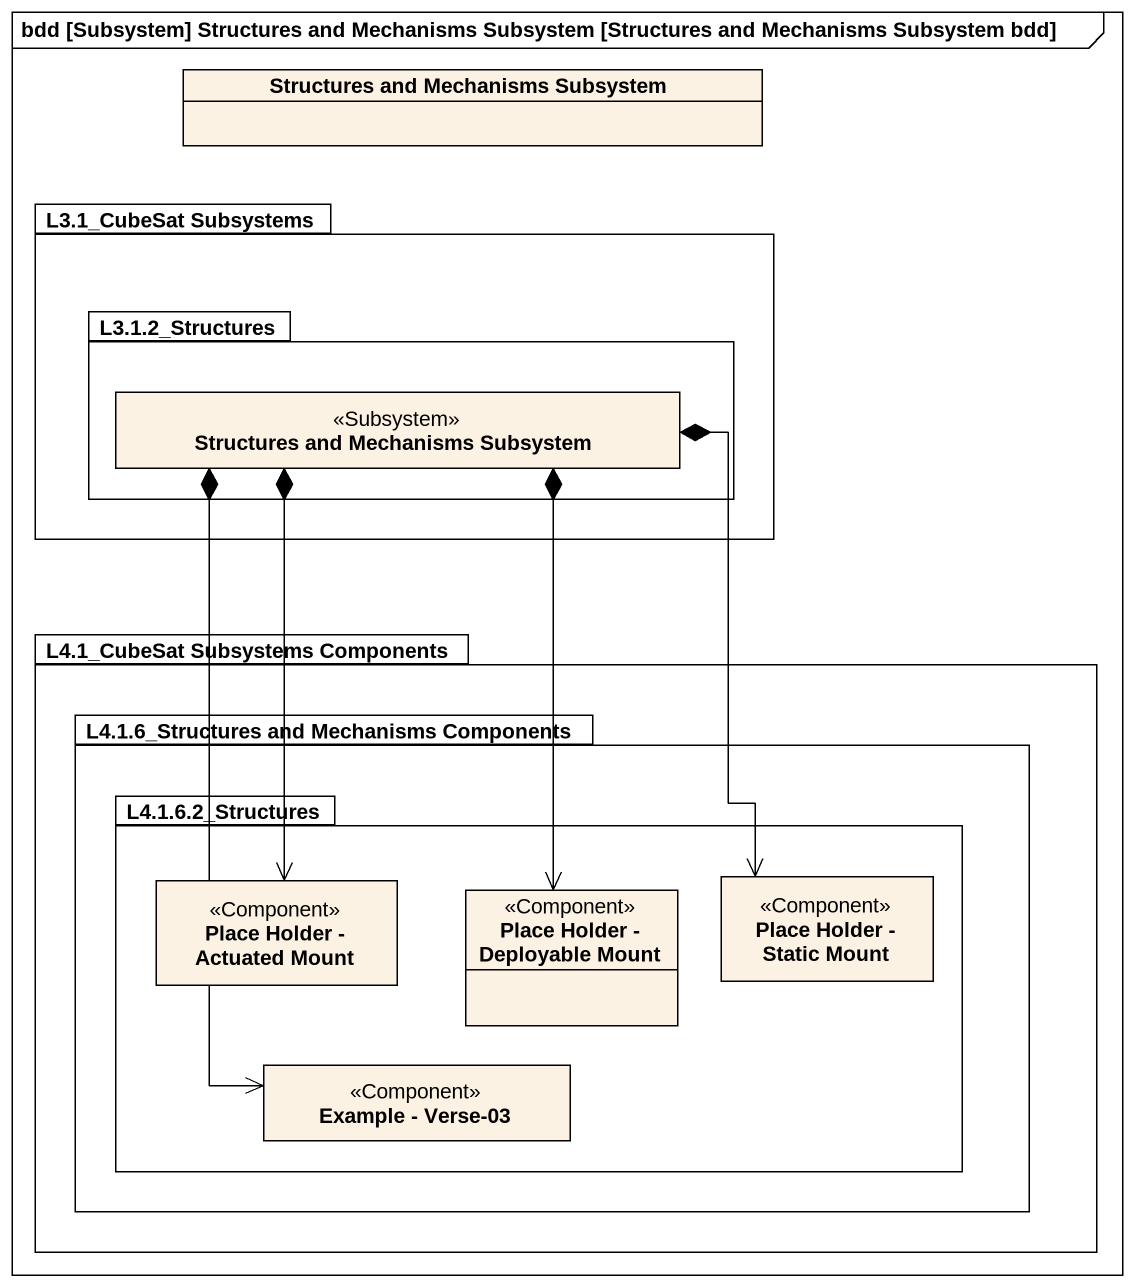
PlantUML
@startuml
mainframe bdd [Subsystem] Structures and Mechanisms Subsystem [Structures and Mechanisms Subsystem bdd]
hide circle
hide empty members
class "Structures and Mechanisms Subsystem" as Structures_and_Mechanisms
package "L3.1_CubeSat Subsystems" as L3_1_CubeSat_Subsystems {
  package "L3.1.2_Structures" as L3_1_2_Structures {
    class "Structures and Mechanisms Subsystem" as Structures_and_Mechanisms_2 <<Subsystem>>
  }
}
package "L4.1_CubeSat Subsystems Components" as L4_1_CubeSat_Subsystems {
  package "L4.1.6_Structures and Mechanisms Components" as L4_1_6_Structures_and {
    package "L4.1.6.2_Structures" as L4_1_6_2_Structures {
      class "Place Holder - Actuated Mount" as Place_Holder_Actuated_Mount <<Component>>
      class "Place Holder - Deployable Mount" as Place_Holder_Deployable <<Component>>
      class "Place Holder - Static Mount" as Place_Holder_Static_Mount <<Component>>
      class "Example - Verse-03" as Example_Verse_03 <<Component>>
    }
  }
}
Structures_and_Mechanisms_2 *--> Place_Holder_Actuated_Mount
Structures_and_Mechanisms_2 *--> Place_Holder_Deployable
Structures_and_Mechanisms_2 *--> Place_Holder_Static_Mount
Structures_and_Mechanisms_2 *--> Example_Verse_03
@enduml
